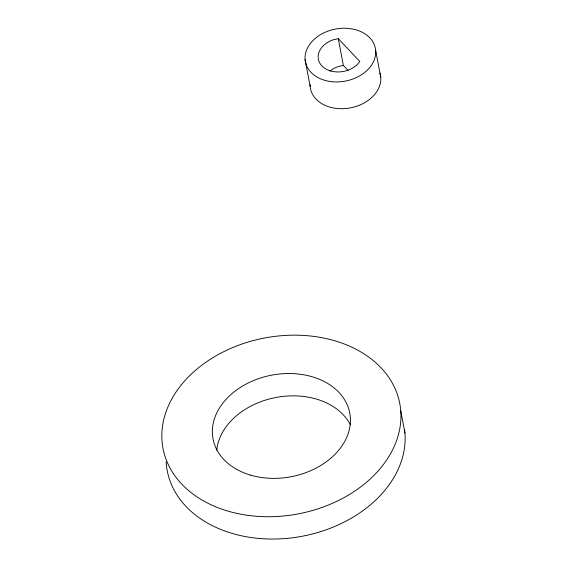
<?xml version="1.0" encoding="UTF-8"?>
<svg xmlns="http://www.w3.org/2000/svg" width="567" height="567" viewBox="0 0 567 567"><rect width="100%" height="100%" fill="white"/><g stroke="black" fill="none" stroke-linecap="round" stroke-linejoin="round"><path stroke-width="0.85" d="M338.279 38.627L333.375 39.747A22.404 16.649 -10.7 0 0 321.829 65.857A22.404 16.649 -10.7 0 0 357.004 64.844L359.811 61.484L338.279 38.627L343.34 65.403L348.124 70.485M343.34 65.403L338.428 66.523A22.404 16.649 -10.7 0 0 329.973 71.102M375.687 50.576A35.636 26.486 -10.7 0 1 324.551 80.259A35.636 26.486 -10.7 0 1 320.922 34.417A35.636 26.486 -10.7 0 1 375.687 50.576L380.748 77.353M400.734 410.706A120.487 89.536 -10.7 0 1 227.849 511.073A120.487 89.536 -10.7 0 1 215.595 356.062A120.487 89.536 -10.7 0 1 400.734 410.706L404.951 433.018M305.089 59.592L310.149 86.368M216.75 450.241A69.578 51.703 -10.7 0 1 275.909 397.474A69.578 51.703 -10.7 0 1 350.378 424.846M404.59 429.588A120.487 89.536 -10.7 0 1 293.834 537.601A120.487 89.536 -10.7 0 1 166.152 461.779M379.933 73.1A35.636 26.486 -10.7 0 1 349.279 108.077A35.636 26.486 -10.7 0 1 310.085 84.639M250.472 475.103A69.578 51.703 -10.7 0 0 350.307 417.142A69.578 51.703 -10.7 0 0 243.392 385.588A69.578 51.703 -10.7 0 0 250.472 475.103"/></g></svg>
